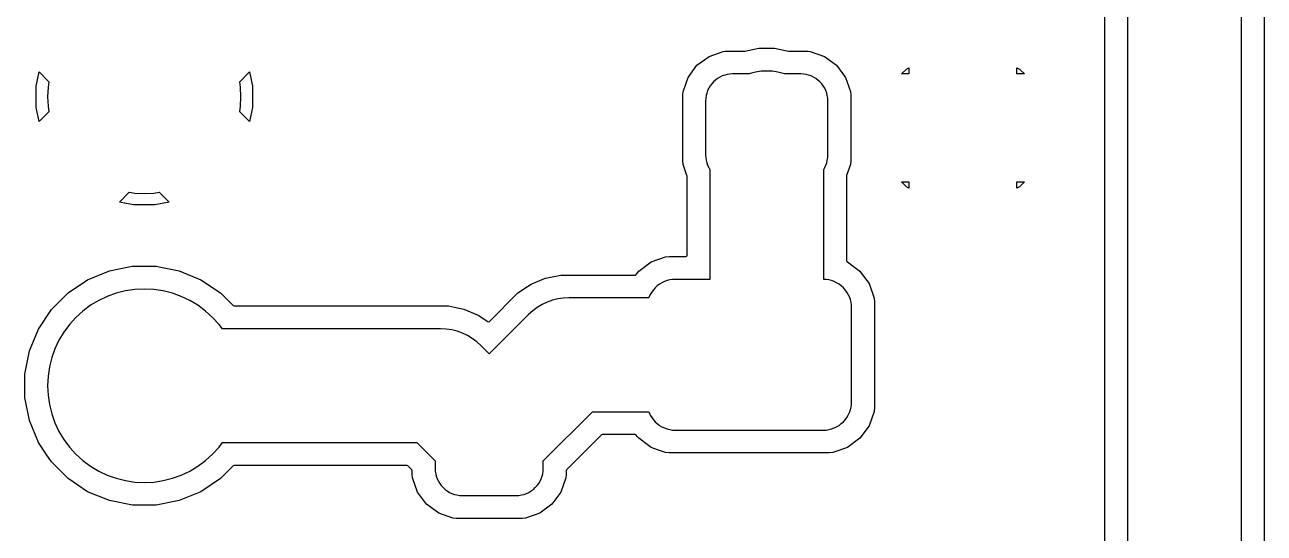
# Model space of a CAD drawing. Header units: metres. Extents: x 44.9 to 117.2, y -105.5 to -49.4.
# Drawn here: x 80.48 to 91.38, y -76.21 to -71.74 of the extents above; entities that cross this region are included whole.
import ezdxf

# ---------------------------------------------------------------- set-up
doc = ezdxf.new("R2010")
doc.units = ezdxf.units.M

msp = doc.modelspace()

# ---------------------------------------------------------------- linework, layer by layer
for points in [[(91.379, -70.797), (91.379, -80.841)], [(91.178, -80.772), (91.178, -70.866)], [(90.178, -71.073), (90.178, -80.565)], [(89.977, -80.477), (89.977, -71.161)], [(80.483, -74.807), (80.524, -74.604), (80.524, -74.604), (80.524, -74.604), (80.524, -74.604), (80.524, -74.604), (80.524, -74.604), (80.524, -74.604), (80.524, -74.604), (80.603, -74.412), (80.603, -74.412), (80.603, -74.412), (80.603, -74.412), (80.603, -74.412), (80.603, -74.412), (80.718, -74.24), (80.718, -74.24), (80.718, -74.24), (80.718, -74.24), (80.718, -74.24), (80.718, -74.24), (80.864, -74.094), (80.864, -74.094), (80.864, -74.094), (80.864, -74.094), (80.864, -74.094), (80.864, -74.094), (81.036, -73.979), (81.036, -73.979), (81.036, -73.979), (81.036, -73.979), (81.036, -73.979), (81.036, -73.979), (81.228, -73.9), (81.228, -73.9), (81.228, -73.9), (81.228, -73.9), (81.228, -73.9), (81.228, -73.9), (81.228, -73.9), (81.228, -73.9), (81.397, -73.866), (81.431, -73.859), (81.431, -73.859), (81.431, -73.859), (81.431, -73.859), (81.431, -73.859), (81.431, -73.859), (81.637, -73.859), (81.637, -73.859), (81.637, -73.859), (81.637, -73.859), (81.637, -73.859), (81.637, -73.859), (81.678, -73.867), (81.84, -73.9), (81.84, -73.9), (81.84, -73.9), (81.84, -73.9), (81.84, -73.9), (81.84, -73.9), (81.84, -73.9), (81.84, -73.9), (82.032, -73.979), (82.032, -73.979), (82.032, -73.979), (82.032, -73.979), (82.032, -73.979), (82.032, -73.979), (82.203, -74.094), (82.204, -74.094), (82.204, -74.094), (82.204, -74.094), (82.204, -74.094), (82.204, -74.094), (82.204, -74.094), (82.273, -74.163), (82.316, -74.206), (82.324, -74.209), (84.207, -74.209), (84.207, -74.209), (84.207, -74.209), (84.207, -74.209), (84.207, -74.209), (84.207, -74.209), (84.261, -74.22), (84.343, -74.236), (84.343, -74.236), (84.343, -74.236), (84.343, -74.236), (84.343, -74.236), (84.343, -74.236), (84.47, -74.289), (84.47, -74.289), (84.47, -74.289), (84.47, -74.289), (84.47, -74.289), (84.47, -74.289), (84.554, -74.345), (84.561, -74.347), (84.569, -74.344), (84.819, -74.093), (84.819, -74.093), (84.819, -74.093), (84.819, -74.093), (84.819, -74.093), (84.819, -74.093), (84.903, -74.037), (84.934, -74.017), (84.934, -74.017), (84.934, -74.017), (84.934, -74.017), (84.934, -74.017), (84.934, -74.017), (85.052, -73.968), (85.062, -73.964), (85.062, -73.964), (85.062, -73.964), (85.062, -73.964), (85.062, -73.964), (85.062, -73.964), (85.062, -73.964), (85.062, -73.964), (85.062, -73.964), (85.062, -73.964), (85.062, -73.964), (85.089, -73.959), (85.089, -73.959), (85.089, -73.959), (85.089, -73.959), (85.089, -73.959), (85.089, -73.959), (85.089, -73.959), (85.089, -73.959), (85.089, -73.959), (85.089, -73.959), (85.089, -73.959), (85.089, -73.959), (85.089, -73.959), (85.089, -73.959), (85.089, -73.959), (85.089, -73.959), (85.089, -73.959), (85.089, -73.959), (85.089, -73.959), (85.089, -73.959), (85.089, -73.959), (85.089, -73.959), (85.089, -73.959), (85.089, -73.959), (85.089, -73.959), (85.089, -73.959), (85.089, -73.959), (85.089, -73.959), (85.089, -73.959), (85.089, -73.959), (85.089, -73.959), (85.089, -73.959), (85.089, -73.959), (85.089, -73.959), (85.089, -73.959), (85.089, -73.959), (85.089, -73.959), (85.089, -73.959), (85.089, -73.959), (85.089, -73.959), (85.089, -73.959), (85.089, -73.959), (85.089, -73.959), (85.089, -73.959), (85.089, -73.959), (85.089, -73.959), (85.089, -73.959), (85.182, -73.94), (85.197, -73.937), (85.197, -73.937), (85.197, -73.937), (85.197, -73.937), (85.197, -73.937), (85.197, -73.937), (85.849, -73.937), (85.851, -73.937), (85.858, -73.932), (85.88, -73.903), (85.88, -73.903), (85.88, -73.903), (85.88, -73.903), (85.88, -73.903), (85.88, -73.903), (85.88, -73.903), (85.88, -73.903), (85.88, -73.903), (85.88, -73.903), (85.88, -73.903), (85.88, -73.903), (85.989, -73.822), (85.989, -73.822), (85.989, -73.822), (85.989, -73.822), (85.989, -73.822), (85.989, -73.822), (85.989, -73.822), (85.989, -73.822), (85.989, -73.822), (85.989, -73.822), (85.989, -73.822), (85.989, -73.822), (85.989, -73.822), (86.117, -73.777), (86.117, -73.777), (86.117, -73.777), (86.117, -73.777), (86.117, -73.777), (86.117, -73.777), (86.148, -73.774), (86.148, -73.774), (86.148, -73.774), (86.148, -73.774), (86.293, -73.774), (86.302, -73.771), (86.305, -73.763), (86.305, -73.065), (86.304, -73.061), (86.27, -72.964), (86.27, -72.964), (86.27, -72.964), (86.27, -72.964), (86.27, -72.964), (86.27, -72.964), (86.27, -72.964), (86.27, -72.964), (86.27, -72.964), (86.27, -72.964), (86.27, -72.964), (86.27, -72.964), (86.27, -72.964), (86.27, -72.964), (86.27, -72.964), (86.27, -72.964), (86.27, -72.964), (86.27, -72.964), (86.27, -72.964), (86.27, -72.964), (86.267, -72.934), (86.267, -72.934), (86.267, -72.934), (86.267, -72.934), (86.267, -72.354), (86.267, -72.354), (86.267, -72.354), (86.267, -72.354), (86.27, -72.324), (86.27, -72.324), (86.27, -72.324), (86.27, -72.324), (86.27, -72.324), (86.27, -72.324), (86.27, -72.324), (86.273, -72.318), (86.314, -72.2), (86.314, -72.2), (86.314, -72.2), (86.314, -72.2), (86.314, -72.2), (86.314, -72.2), (86.314, -72.2), (86.314, -72.2), (86.392, -72.093), (86.392, -72.093), (86.392, -72.093), (86.392, -72.093), (86.392, -72.093), (86.392, -72.093), (86.392, -72.093), (86.392, -72.093), (86.392, -72.093), (86.392, -72.093), (86.392, -72.093), (86.392, -72.093), (86.499, -72.015), (86.499, -72.015), (86.499, -72.015), (86.499, -72.015), (86.499, -72.015), (86.499, -72.015), (86.499, -72.015), (86.499, -72.015), (86.623, -71.971), (86.623, -71.971), (86.623, -71.971), (86.623, -71.971), (86.623, -71.971), (86.623, -71.971), (86.623, -71.971), (86.623, -71.971), (86.623, -71.971), (86.623, -71.971), (86.623, -71.971), (86.623, -71.971), (86.623, -71.971), (86.623, -71.971), (86.623, -71.971), (86.623, -71.971), (86.623, -71.971), (86.623, -71.971), (86.623, -71.971), (86.623, -71.971), (86.639, -71.97), (86.653, -71.968), (86.653, -71.968), (86.653, -71.968), (86.653, -71.968), (86.81, -71.968), (86.812, -71.968), (86.814, -71.968), (86.937, -71.943), (86.937, -71.943), (86.937, -71.943), (86.937, -71.943), (86.937, -71.943), (86.937, -71.943), (87.074, -71.943), (87.074, -71.943), (87.074, -71.943), (87.074, -71.943), (87.074, -71.943), (87.074, -71.943), (87.197, -71.968), (87.199, -71.968), (87.201, -71.968), (87.358, -71.968), (87.358, -71.968), (87.358, -71.968), (87.358, -71.968), (87.37, -71.97), (87.388, -71.971), (87.388, -71.971), (87.388, -71.971), (87.388, -71.971), (87.388, -71.971), (87.388, -71.971), (87.512, -72.015), (87.512, -72.015), (87.512, -72.015), (87.512, -72.015), (87.512, -72.015), (87.512, -72.015), (87.512, -72.015), (87.512, -72.015), (87.619, -72.093), (87.619, -72.093), (87.619, -72.093), (87.619, -72.093), (87.619, -72.093), (87.619, -72.093), (87.619, -72.093), (87.619, -72.093), (87.675, -72.169), (87.697, -72.2), (87.697, -72.2), (87.697, -72.2), (87.697, -72.2), (87.697, -72.2), (87.697, -72.2), (87.697, -72.2), (87.697, -72.2), (87.741, -72.324), (87.741, -72.324), (87.741, -72.324), (87.741, -72.324), (87.741, -72.324), (87.741, -72.324), (87.744, -72.354), (87.744, -72.354), (87.744, -72.354), (87.744, -72.354), (87.744, -72.934), (87.744, -72.934), (87.744, -72.934), (87.744, -72.934), (87.741, -72.964), (87.741, -72.964), (87.741, -72.964), (87.741, -72.964), (87.741, -72.964), (87.741, -72.964), (87.707, -73.061), (87.706, -73.065), (87.706, -73.811), (87.707, -73.816), (87.714, -73.822), (87.715, -73.822), (87.715, -73.822), (87.715, -73.822), (87.715, -73.822), (87.715, -73.822), (87.715, -73.822), (87.715, -73.822), (87.715, -73.822), (87.715, -73.822), (87.715, -73.822), (87.715, -73.822), (87.715, -73.822), (87.765, -73.859), (87.824, -73.903), (87.824, -73.903), (87.824, -73.903), (87.824, -73.903), (87.824, -73.903), (87.824, -73.903), (87.824, -73.903), (87.824, -73.903), (87.865, -73.959), (87.905, -74.012), (87.905, -74.012), (87.905, -74.012), (87.905, -74.012), (87.905, -74.012), (87.905, -74.012), (87.905, -74.012), (87.905, -74.012), (87.905, -74.012), (87.905, -74.012), (87.905, -74.012), (87.905, -74.012), (87.905, -74.012), (87.946, -74.13), (87.95, -74.14), (87.95, -74.14), (87.95, -74.14), (87.95, -74.14), (87.95, -74.14), (87.95, -74.14), (87.953, -74.171), (87.953, -74.171), (87.953, -74.171), (87.953, -74.171), (87.953, -75.104), (87.953, -75.104), (87.953, -75.104), (87.953, -75.104), (87.95, -75.135), (87.95, -75.135), (87.95, -75.135), (87.95, -75.135), (87.95, -75.135), (87.95, -75.135), (87.905, -75.263), (87.905, -75.263), (87.905, -75.263), (87.905, -75.263), (87.905, -75.263), (87.905, -75.263), (87.905, -75.263), (87.905, -75.263), (87.824, -75.372), (87.824, -75.372), (87.824, -75.372), (87.824, -75.372), (87.824, -75.372), (87.824, -75.372), (87.824, -75.372), (87.824, -75.372), (87.715, -75.453), (87.715, -75.453), (87.715, -75.453), (87.715, -75.453), (87.715, -75.453), (87.715, -75.453), (87.715, -75.453), (87.715, -75.453), (87.587, -75.498), (87.587, -75.498), (87.587, -75.498), (87.587, -75.498), (87.587, -75.498), (87.587, -75.498), (87.556, -75.501), (87.556, -75.501), (87.556, -75.501), (87.556, -75.501), (86.148, -75.501), (86.148, -75.501), (86.148, -75.501), (86.148, -75.501), (86.117, -75.498), (86.117, -75.498), (86.117, -75.498), (86.117, -75.498), (86.117, -75.498), (86.117, -75.498), (86.117, -75.498), (86.117, -75.498), (86.117, -75.498), (86.117, -75.498), (86.117, -75.498), (86.117, -75.498), (86.117, -75.498), (86.117, -75.498), (86.117, -75.498), (86.044, -75.472), (85.989, -75.453), (85.989, -75.453), (85.989, -75.453), (85.989, -75.453), (85.989, -75.453), (85.989, -75.453), (85.989, -75.453), (85.989, -75.453), (85.989, -75.453), (85.989, -75.453), (85.989, -75.453), (85.989, -75.453), (85.989, -75.453), (85.989, -75.453), (85.989, -75.453), (85.989, -75.453), (85.989, -75.453), (85.989, -75.453), (85.989, -75.453), (85.989, -75.453), (85.989, -75.453), (85.989, -75.453), (85.989, -75.453), (85.989, -75.453), (85.989, -75.453), (85.989, -75.453), (85.989, -75.453), (85.989, -75.453), (85.989, -75.453), (85.989, -75.453), (85.989, -75.453), (85.989, -75.453), (85.965, -75.435), (85.88, -75.372), (85.88, -75.372), (85.88, -75.372), (85.88, -75.372), (85.88, -75.372), (85.88, -75.372), (85.88, -75.372), (85.88, -75.372), (85.868, -75.356), (85.858, -75.343), (85.858, -75.343), (85.857, -75.341), (85.849, -75.338), (85.561, -75.338), (85.553, -75.341), (85.245, -75.649), (85.242, -75.657), (85.242, -75.69), (85.242, -75.69), (85.242, -75.69), (85.242, -75.69), (85.239, -75.72), (85.239, -75.72), (85.239, -75.72), (85.239, -75.72), (85.239, -75.72), (85.239, -75.72), (85.195, -75.844), (85.195, -75.844), (85.195, -75.844), (85.195, -75.844), (85.195, -75.844), (85.195, -75.844), (85.195, -75.844), (85.195, -75.844), (85.117, -75.951), (85.117, -75.951), (85.117, -75.951), (85.117, -75.951), (85.117, -75.951), (85.117, -75.951), (85.117, -75.951), (85.117, -75.951), (85.01, -76.029), (85.01, -76.029), (85.01, -76.029), (85.01, -76.029), (85.01, -76.029), (85.01, -76.029), (85.01, -76.029), (85.01, -76.029), (84.886, -76.073), (84.886, -76.073), (84.886, -76.073), (84.886, -76.073), (84.886, -76.073), (84.886, -76.073), (84.856, -76.076), (84.856, -76.076), (84.856, -76.076), (84.856, -76.076), (84.276, -76.076), (84.276, -76.076), (84.276, -76.076), (84.276, -76.076), (84.246, -76.073), (84.246, -76.073), (84.246, -76.073), (84.246, -76.073), (84.246, -76.073), (84.246, -76.073), (84.122, -76.029), (84.122, -76.029), (84.122, -76.029), (84.122, -76.029), (84.122, -76.029), (84.122, -76.029), (84.122, -76.029), (84.122, -76.029), (84.015, -75.951), (84.015, -75.951), (84.015, -75.951), (84.015, -75.951), (84.015, -75.951), (84.015, -75.951), (84.015, -75.951), (84.015, -75.951), (83.937, -75.844), (83.937, -75.844), (83.937, -75.844), (83.937, -75.844), (83.937, -75.844), (83.937, -75.844), (83.937, -75.844), (83.937, -75.844), (83.893, -75.72), (83.893, -75.72), (83.893, -75.72), (83.893, -75.72), (83.893, -75.72), (83.893, -75.72), (83.89, -75.69), (83.89, -75.69), (83.89, -75.69), (83.89, -75.69), (83.89, -75.657), (83.887, -75.649), (83.852, -75.614), (83.844, -75.611), (82.324, -75.611), (82.316, -75.614), (82.204, -75.726), (82.204, -75.726), (82.204, -75.726), (82.204, -75.726), (82.204, -75.726), (82.204, -75.726), (82.032, -75.841), (82.032, -75.841), (82.032, -75.841), (82.032, -75.841), (82.032, -75.841), (82.032, -75.841), (81.84, -75.92), (81.84, -75.92), (81.84, -75.92), (81.84, -75.92), (81.84, -75.92), (81.84, -75.92), (81.637, -75.961), (81.637, -75.961), (81.637, -75.961), (81.637, -75.961), (81.637, -75.961), (81.637, -75.961), (81.431, -75.961), (81.431, -75.961), (81.431, -75.961), (81.431, -75.961), (81.431, -75.961), (81.431, -75.961), (81.228, -75.92), (81.228, -75.92), (81.228, -75.92), (81.228, -75.92), (81.228, -75.92), (81.228, -75.92), (81.036, -75.841), (81.036, -75.841), (81.036, -75.841), (81.036, -75.841), (81.036, -75.841), (81.036, -75.841), (80.864, -75.726), (80.864, -75.726), (80.864, -75.726), (80.864, -75.726), (80.864, -75.726), (80.864, -75.726), (80.718, -75.58), (80.718, -75.58), (80.718, -75.58), (80.718, -75.58), (80.718, -75.58), (80.718, -75.58), (80.671, -75.51), (80.603, -75.408), (80.603, -75.408), (80.603, -75.408), (80.603, -75.408), (80.603, -75.408), (80.603, -75.408), (80.524, -75.216), (80.524, -75.216), (80.524, -75.216), (80.524, -75.216), (80.524, -75.216), (80.524, -75.216), (80.524, -75.216), (80.524, -75.216), (80.483, -75.013), (80.483, -75.013), (80.483, -75.013), (80.483, -75.013), (80.483, -75.013), (80.483, -75.013), (80.483, -74.807), (80.483, -74.807), (80.483, -74.807), (80.483, -74.807), (80.483, -74.807), (80.483, -74.807)], [(88.191, -72.169), (88.234, -72.126), (88.234, -72.126), (88.234, -72.126), (88.234, -72.126), (88.234, -72.126), (88.234, -72.126), (88.234, -72.126), (88.234, -72.126), (88.234, -72.126), (88.234, -72.126), (88.255, -72.116), (88.255, -72.116), (88.255, -72.116), (88.255, -72.116), (88.255, -72.116), (88.255, -72.116), (88.255, -72.116), (88.255, -72.116), (88.255, -72.116), (88.255, -72.116), (88.255, -72.116), (88.255, -72.116), (88.255, -72.116), (88.255, -72.116), (88.255, -72.116), (88.255, -72.116), (88.255, -72.116), (88.255, -72.116), (88.255, -72.116), (88.255, -72.116), (88.255, -72.116), (88.255, -72.116), (88.255, -72.116), (88.255, -72.116), (88.255, -72.116), (88.255, -72.116), (88.255, -72.116), (88.255, -72.116), (88.255, -72.116), (88.255, -72.116), (88.255, -72.116), (88.255, -72.116), (88.255, -72.116), (88.255, -72.116), (88.255, -72.116), (88.255, -72.116), (88.255, -72.116), (88.255, -72.116), (88.255, -72.116), (88.255, -72.116), (88.255, -72.116), (88.255, -72.116), (88.255, -72.116), (88.255, -72.116), (88.255, -72.169), (88.255, -72.169), (88.255, -72.169), (88.255, -72.169), (88.255, -72.169), (88.255, -72.169), (88.255, -72.169), (88.255, -72.169), (88.255, -72.169), (88.255, -72.169), (88.255, -72.169), (88.255, -72.169), (88.255, -72.169), (88.255, -72.169), (88.255, -72.169), (88.255, -72.169), (88.255, -72.169), (88.255, -72.169), (88.255, -72.169), (88.255, -72.169), (88.255, -72.169), (88.255, -72.169), (88.255, -72.169), (88.255, -72.169), (88.255, -72.169), (88.255, -72.169), (88.255, -72.169), (88.255, -72.169), (88.255, -72.169), (88.255, -72.169), (88.255, -72.169), (88.255, -72.169), (88.255, -72.169), (88.255, -72.169), (88.255, -72.169), (88.255, -72.169), (88.191, -72.169), (88.191, -72.169), (88.191, -72.169), (88.191, -72.169), (88.191, -72.169), (88.191, -72.169), (88.191, -72.169), (88.191, -72.169), (88.191, -72.169), (88.191, -72.169), (88.191, -72.169), (88.191, -72.169), (88.191, -72.169), (88.191, -72.169), (88.191, -72.169), (88.191, -72.169), (88.191, -72.169), (88.191, -72.169), (88.191, -72.169), (88.191, -72.169), (88.191, -72.169), (88.191, -72.169), (88.191, -72.169), (88.191, -72.169), (88.191, -72.169), (88.191, -72.169), (88.191, -72.169), (88.191, -72.169), (88.191, -72.169), (88.191, -72.169), (88.191, -72.169), (88.191, -72.169), (88.191, -72.169), (88.191, -72.169), (88.191, -72.169), (88.191, -72.169), (88.191, -72.169), (88.191, -72.169), (88.191, -72.169), (88.191, -72.169), (88.191, -72.169), (88.191, -72.169), (88.191, -72.169), (88.191, -72.169), (88.191, -72.169), (88.191, -72.169), (88.191, -72.169), (88.191, -72.169), (88.191, -72.169), (88.191, -72.169)], [(89.205, -72.169), (89.205, -72.116), (89.205, -72.116), (89.205, -72.116), (89.205, -72.116), (89.205, -72.116), (89.205, -72.116), (89.205, -72.116), (89.205, -72.116), (89.205, -72.116), (89.205, -72.116), (89.205, -72.116), (89.205, -72.116), (89.205, -72.116), (89.205, -72.116), (89.205, -72.116), (89.205, -72.116), (89.205, -72.116), (89.205, -72.116), (89.205, -72.116), (89.205, -72.116), (89.205, -72.116), (89.205, -72.116), (89.205, -72.116), (89.205, -72.116), (89.205, -72.116), (89.205, -72.116), (89.205, -72.116), (89.205, -72.116), (89.205, -72.116), (89.205, -72.116), (89.205, -72.116), (89.205, -72.116), (89.205, -72.116), (89.205, -72.116), (89.205, -72.116), (89.205, -72.116), (89.205, -72.116), (89.205, -72.116), (89.205, -72.116), (89.205, -72.116), (89.205, -72.116), (89.205, -72.116), (89.227, -72.126), (89.227, -72.126), (89.227, -72.126), (89.227, -72.126), (89.227, -72.126), (89.227, -72.126), (89.227, -72.126), (89.227, -72.126), (89.227, -72.126), (89.227, -72.126), (89.27, -72.169), (89.27, -72.169), (89.27, -72.169), (89.27, -72.169), (89.27, -72.169), (89.27, -72.169), (89.27, -72.169), (89.27, -72.169), (89.27, -72.169), (89.27, -72.169), (89.27, -72.169), (89.27, -72.169), (89.27, -72.169), (89.27, -72.169), (89.27, -72.169), (89.27, -72.169), (89.27, -72.169), (89.27, -72.169), (89.27, -72.169), (89.27, -72.169), (89.27, -72.169), (89.27, -72.169), (89.27, -72.169), (89.27, -72.169), (89.27, -72.169), (89.27, -72.169), (89.27, -72.169), (89.27, -72.169), (89.27, -72.169), (89.27, -72.169), (89.27, -72.169), (89.27, -72.169), (89.27, -72.169), (89.27, -72.169), (89.27, -72.169), (89.27, -72.169), (89.27, -72.169), (89.27, -72.169), (89.27, -72.169), (89.27, -72.169), (89.27, -72.169), (89.27, -72.169), (89.27, -72.169), (89.27, -72.169), (89.27, -72.169), (89.27, -72.169), (89.27, -72.169), (89.27, -72.169), (89.27, -72.169), (89.27, -72.169), (89.205, -72.169), (89.205, -72.169), (89.205, -72.169), (89.205, -72.169), (89.205, -72.169), (89.205, -72.169), (89.205, -72.169), (89.205, -72.169), (89.205, -72.169), (89.205, -72.169), (89.205, -72.169), (89.205, -72.169), (89.205, -72.169), (89.205, -72.169), (89.205, -72.169), (89.205, -72.169), (89.205, -72.169), (89.205, -72.169), (89.205, -72.169), (89.205, -72.169), (89.205, -72.169), (89.205, -72.169), (89.205, -72.169), (89.205, -72.169), (89.205, -72.169), (89.205, -72.169), (89.205, -72.169), (89.205, -72.169), (89.205, -72.169), (89.205, -72.169), (89.205, -72.169), (89.205, -72.169), (89.205, -72.169), (89.205, -72.169), (89.205, -72.169), (89.205, -72.169)], [(80.584, -72.276), (80.609, -72.152), (80.609, -72.152), (80.609, -72.152), (80.609, -72.152), (80.609, -72.152), (80.609, -72.152), (80.609, -72.152), (80.609, -72.152), (80.609, -72.152), (80.609, -72.152), (80.609, -72.152), (80.609, -72.152), (80.609, -72.152), (80.609, -72.152), (80.609, -72.152), (80.609, -72.152), (80.609, -72.152), (80.609, -72.152), (80.609, -72.152), (80.609, -72.152), (80.609, -72.152), (80.609, -72.152), (80.609, -72.152), (80.609, -72.152), (80.609, -72.152), (80.609, -72.152), (80.609, -72.152), (80.609, -72.152), (80.609, -72.152), (80.609, -72.152), (80.609, -72.152), (80.609, -72.152), (80.609, -72.152), (80.609, -72.152), (80.609, -72.152), (80.609, -72.152), (80.609, -72.152), (80.609, -72.152), (80.609, -72.152), (80.609, -72.152), (80.609, -72.152), (80.609, -72.152), (80.609, -72.152), (80.609, -72.152), (80.609, -72.152), (80.609, -72.152), (80.695, -72.238), (80.695, -72.238), (80.695, -72.238), (80.695, -72.238), (80.695, -72.238), (80.695, -72.238), (80.695, -72.238), (80.695, -72.238), (80.695, -72.238), (80.695, -72.238), (80.695, -72.238), (80.695, -72.238), (80.695, -72.238), (80.695, -72.238), (80.695, -72.238), (80.695, -72.238), (80.695, -72.238), (80.695, -72.238), (80.695, -72.238), (80.695, -72.238), (80.688, -72.287), (80.684, -72.37), (80.688, -72.453), (80.695, -72.502), (80.695, -72.502), (80.695, -72.502), (80.695, -72.502), (80.695, -72.502), (80.695, -72.502), (80.695, -72.502), (80.695, -72.502), (80.695, -72.502), (80.695, -72.502), (80.695, -72.502), (80.695, -72.502), (80.695, -72.502), (80.695, -72.502), (80.695, -72.502), (80.695, -72.502), (80.695, -72.502), (80.695, -72.502), (80.695, -72.502), (80.695, -72.502), (80.609, -72.588), (80.609, -72.588), (80.609, -72.588), (80.609, -72.588), (80.609, -72.588), (80.609, -72.588), (80.609, -72.588), (80.609, -72.588), (80.609, -72.588), (80.609, -72.588), (80.609, -72.588), (80.609, -72.588), (80.609, -72.588), (80.609, -72.588), (80.609, -72.588), (80.609, -72.588), (80.609, -72.588), (80.609, -72.588), (80.609, -72.588), (80.609, -72.588), (80.609, -72.588), (80.609, -72.588), (80.609, -72.588), (80.609, -72.588), (80.609, -72.588), (80.609, -72.588), (80.609, -72.588), (80.609, -72.588), (80.609, -72.588), (80.609, -72.588), (80.609, -72.588), (80.609, -72.588), (80.609, -72.588), (80.609, -72.588), (80.609, -72.588), (80.609, -72.588), (80.609, -72.588), (80.609, -72.588), (80.609, -72.588), (80.609, -72.588), (80.609, -72.588), (80.609, -72.588), (80.609, -72.588), (80.609, -72.588), (80.609, -72.588), (80.609, -72.588), (80.584, -72.464), (80.584, -72.464), (80.584, -72.464), (80.584, -72.464), (80.584, -72.464), (80.584, -72.464), (80.584, -72.276), (80.584, -72.276), (80.584, -72.276), (80.584, -72.276), (80.584, -72.276), (80.584, -72.276)], [(80.688, -74.993), (80.7, -75.076), (80.721, -75.157), (80.749, -75.235), (80.784, -75.311), (80.827, -75.382), (80.877, -75.449), (80.933, -75.511), (80.995, -75.567), (81.062, -75.617), (81.133, -75.66), (81.209, -75.695), (81.287, -75.723), (81.287, -75.723), (81.368, -75.744), (81.451, -75.756), (81.534, -75.76), (81.617, -75.756), (81.7, -75.744), (81.781, -75.723), (81.859, -75.695), (81.935, -75.66), (82.006, -75.617), (82.073, -75.567), (82.135, -75.511), (82.191, -75.449), (82.22, -75.41), (82.22, -75.41), (82.22, -75.41), (82.22, -75.41), (82.22, -75.41), (82.22, -75.41), (82.22, -75.41), (82.22, -75.41), (82.22, -75.41), (82.22, -75.41), (82.22, -75.41), (82.22, -75.41), (82.22, -75.41), (82.22, -75.41), (82.22, -75.41), (82.22, -75.41), (82.22, -75.41), (82.22, -75.41), (82.22, -75.41), (82.22, -75.41), (82.22, -75.41), (82.22, -75.41), (83.931, -75.41), (83.931, -75.41), (83.931, -75.41), (83.931, -75.41), (83.931, -75.41), (83.931, -75.41), (83.931, -75.41), (83.931, -75.41), (83.931, -75.41), (83.931, -75.41), (83.931, -75.41), (83.931, -75.41), (83.931, -75.41), (83.931, -75.41), (83.931, -75.41), (83.931, -75.41), (83.931, -75.41), (83.931, -75.41), (84.091, -75.57), (84.091, -75.57), (84.091, -75.57), (84.091, -75.57), (84.091, -75.57), (84.091, -75.57), (84.091, -75.57), (84.091, -75.57), (84.091, -75.57), (84.091, -75.57), (84.091, -75.57), (84.091, -75.57), (84.091, -75.57), (84.091, -75.57), (84.091, -75.57), (84.091, -75.57), (84.091, -75.57), (84.091, -75.57), (84.091, -75.637), (84.092, -75.661), (84.096, -75.684), (84.101, -75.706), (84.109, -75.728), (84.119, -75.749), (84.131, -75.769), (84.145, -75.788), (84.161, -75.805), (84.178, -75.821), (84.197, -75.835), (84.217, -75.847), (84.238, -75.857), (84.26, -75.865), (84.26, -75.865), (84.282, -75.87), (84.305, -75.874), (84.329, -75.875), (84.803, -75.875), (84.827, -75.874), (84.85, -75.87), (84.872, -75.865), (84.894, -75.857), (84.915, -75.847), (84.935, -75.835), (84.954, -75.821), (84.971, -75.805), (84.987, -75.788), (85.001, -75.769), (85.013, -75.749), (85.023, -75.728), (85.031, -75.706), (85.031, -75.706), (85.036, -75.684), (85.04, -75.661), (85.041, -75.637), (85.041, -75.57), (85.041, -75.57), (85.041, -75.57), (85.041, -75.57), (85.041, -75.57), (85.041, -75.57), (85.041, -75.57), (85.041, -75.57), (85.041, -75.57), (85.041, -75.57), (85.041, -75.57), (85.041, -75.57), (85.041, -75.57), (85.041, -75.57), (85.041, -75.57), (85.041, -75.57), (85.041, -75.57), (85.041, -75.57), (85.473, -75.138), (85.473, -75.138), (85.473, -75.138), (85.473, -75.138), (85.473, -75.138), (85.473, -75.138), (85.473, -75.138), (85.473, -75.138), (85.473, -75.138), (85.473, -75.138), (85.473, -75.138), (85.473, -75.138), (85.473, -75.138), (85.473, -75.138), (85.473, -75.138), (85.473, -75.138), (85.473, -75.138), (85.473, -75.138), (85.968, -75.138), (85.968, -75.138), (85.968, -75.138), (85.968, -75.138), (85.968, -75.138), (85.968, -75.138), (85.968, -75.138), (85.968, -75.138), (85.968, -75.138), (85.968, -75.138), (85.968, -75.138), (85.968, -75.138), (85.968, -75.138), (85.968, -75.138), (85.968, -75.138), (85.968, -75.138), (85.968, -75.138), (85.968, -75.138), (85.968, -75.138), (85.968, -75.138), (85.968, -75.138), (85.968, -75.138), (85.968, -75.138), (85.968, -75.138), (85.968, -75.138), (85.968, -75.138), (85.968, -75.138), (85.968, -75.138), (85.971, -75.146), (85.982, -75.168), (85.994, -75.189), (86.009, -75.209), (86.025, -75.227), (86.043, -75.243), (86.063, -75.258), (86.084, -75.27), (86.106, -75.281), (86.129, -75.289), (86.129, -75.289), (86.153, -75.295), (86.177, -75.299), (86.202, -75.3), (87.502, -75.3), (87.527, -75.299), (87.551, -75.295), (87.575, -75.289), (87.598, -75.281), (87.62, -75.27), (87.641, -75.258), (87.661, -75.243), (87.679, -75.227), (87.695, -75.209), (87.71, -75.189), (87.722, -75.168), (87.733, -75.146), (87.741, -75.123), (87.741, -75.123), (87.747, -75.099), (87.751, -75.075), (87.752, -75.05), (87.752, -74.225), (87.751, -74.2), (87.747, -74.176), (87.741, -74.152), (87.733, -74.129), (87.722, -74.107), (87.71, -74.086), (87.695, -74.066), (87.679, -74.048), (87.661, -74.032), (87.641, -74.017), (87.62, -74.005), (87.598, -73.994), (87.575, -73.986), (87.575, -73.986), (87.551, -73.98), (87.527, -73.976), (87.506, -73.975), (87.506, -73.975), (87.506, -73.975), (87.506, -73.975), (87.506, -73.975), (87.506, -73.975), (87.506, -73.975), (87.506, -73.975), (87.506, -73.975), (87.506, -73.975), (87.506, -73.975), (87.506, -73.975), (87.506, -73.975), (87.506, -73.975), (87.506, -73.975), (87.506, -73.975), (87.506, -73.975), (87.506, -73.975), (87.506, -73.975), (87.506, -73.975), (87.506, -73.975), (87.506, -73.975), (87.506, -73.975), (87.506, -73.975), (87.506, -73.975), (87.506, -73.975), (87.506, -73.975), (87.506, -73.975), (87.506, -73.975), (87.506, -73.975), (87.506, -73.975), (87.506, -73.975), (87.506, -73.975), (87.506, -73.975), (87.506, -73.009), (87.506, -73.009), (87.506, -73.009), (87.506, -73.009), (87.506, -73.009), (87.506, -73.009), (87.506, -73.009), (87.506, -73.009), (87.506, -73.009), (87.506, -73.009), (87.506, -73.009), (87.506, -73.009), (87.506, -73.009), (87.506, -73.009), (87.515, -72.993), (87.525, -72.972), (87.533, -72.95), (87.533, -72.95), (87.538, -72.928), (87.542, -72.905), (87.543, -72.881), (87.543, -72.407), (87.542, -72.383), (87.538, -72.36), (87.533, -72.338), (87.525, -72.316), (87.515, -72.295), (87.503, -72.275), (87.489, -72.256), (87.473, -72.239), (87.456, -72.223), (87.437, -72.209), (87.417, -72.197), (87.396, -72.187), (87.374, -72.179), (87.374, -72.179), (87.352, -72.174), (87.329, -72.17), (87.305, -72.169), (87.161, -72.169), (87.161, -72.169), (87.161, -72.169), (87.161, -72.169), (87.161, -72.169), (87.161, -72.169), (87.161, -72.169), (87.161, -72.169), (87.151, -72.165), (87.151, -72.165), (87.103, -72.153), (87.055, -72.146), (87.005, -72.144), (86.956, -72.146), (86.908, -72.153), (86.86, -72.165), (86.85, -72.169), (86.85, -72.169), (86.85, -72.169), (86.85, -72.169), (86.85, -72.169), (86.85, -72.169), (86.85, -72.169), (86.85, -72.169), (86.706, -72.169), (86.682, -72.17), (86.659, -72.174), (86.637, -72.179), (86.615, -72.187), (86.594, -72.197), (86.574, -72.209), (86.555, -72.223), (86.538, -72.239), (86.522, -72.256), (86.508, -72.275), (86.496, -72.295), (86.486, -72.316), (86.478, -72.338), (86.478, -72.338), (86.473, -72.36), (86.469, -72.383), (86.468, -72.407), (86.468, -72.881), (86.469, -72.905), (86.473, -72.928), (86.478, -72.95), (86.486, -72.972), (86.496, -72.993), (86.505, -73.009), (86.505, -73.009), (86.505, -73.009), (86.505, -73.009), (86.505, -73.009), (86.505, -73.009), (86.505, -73.009), (86.505, -73.009), (86.505, -73.009), (86.505, -73.009), (86.505, -73.009), (86.505, -73.009), (86.505, -73.009), (86.505, -73.009), (86.505, -73.975), (86.505, -73.975), (86.505, -73.975), (86.505, -73.975), (86.505, -73.975), (86.505, -73.975), (86.505, -73.975), (86.505, -73.975), (86.505, -73.975), (86.505, -73.975), (86.505, -73.975), (86.505, -73.975), (86.505, -73.975), (86.505, -73.975), (86.505, -73.975), (86.505, -73.975), (86.505, -73.975), (86.505, -73.975), (86.505, -73.975), (86.505, -73.975), (86.505, -73.975), (86.505, -73.975), (86.505, -73.975), (86.505, -73.975), (86.505, -73.975), (86.505, -73.975), (86.505, -73.975), (86.505, -73.975), (86.505, -73.975), (86.505, -73.975), (86.505, -73.975), (86.505, -73.975), (86.505, -73.975), (86.505, -73.975), (86.202, -73.975), (86.177, -73.976), (86.153, -73.98), (86.129, -73.986), (86.106, -73.994), (86.084, -74.005), (86.063, -74.017), (86.043, -74.032), (86.025, -74.048), (86.009, -74.066), (85.994, -74.086), (85.982, -74.107), (85.971, -74.129), (85.968, -74.137), (85.968, -74.137), (85.968, -74.137), (85.968, -74.137), (85.968, -74.137), (85.968, -74.137), (85.968, -74.137), (85.968, -74.137), (85.968, -74.137), (85.968, -74.137), (85.968, -74.137), (85.968, -74.137), (85.968, -74.137), (85.968, -74.137), (85.968, -74.137), (85.968, -74.137), (85.968, -74.137), (85.968, -74.137), (85.968, -74.137), (85.968, -74.137), (85.968, -74.137), (85.968, -74.137), (85.968, -74.137), (85.968, -74.137), (85.968, -74.137), (85.968, -74.137), (85.968, -74.137), (85.968, -74.137), (85.266, -74.137), (85.217, -74.14), (85.168, -74.147), (85.121, -74.159), (85.075, -74.175), (85.03, -74.196), (84.988, -74.222), (84.949, -74.251), (84.912, -74.284), (84.566, -74.63), (84.566, -74.63), (84.566, -74.63), (84.566, -74.63), (84.566, -74.63), (84.566, -74.63), (84.566, -74.63), (84.566, -74.63), (84.566, -74.63), (84.566, -74.63), (84.566, -74.63), (84.566, -74.63), (84.566, -74.63), (84.566, -74.63), (84.566, -74.63), (84.566, -74.63), (84.566, -74.63), (84.566, -74.63), (84.566, -74.63), (84.566, -74.63), (84.566, -74.63), (84.566, -74.63), (84.566, -74.63), (84.566, -74.63), (84.566, -74.63), (84.566, -74.63), (84.566, -74.63), (84.566, -74.63), (84.566, -74.63), (84.566, -74.63), (84.566, -74.63), (84.566, -74.63), (84.566, -74.63), (84.566, -74.63), (84.492, -74.556), (84.456, -74.523), (84.416, -74.494), (84.374, -74.469), (84.33, -74.448), (84.284, -74.431), (84.284, -74.431), (84.236, -74.419), (84.188, -74.412), (84.138, -74.41), (82.22, -74.41), (82.22, -74.41), (82.22, -74.41), (82.22, -74.41), (82.22, -74.41), (82.22, -74.41), (82.22, -74.41), (82.22, -74.41), (82.22, -74.41), (82.22, -74.41), (82.22, -74.41), (82.22, -74.41), (82.22, -74.41), (82.22, -74.41), (82.22, -74.41), (82.22, -74.41), (82.22, -74.41), (82.22, -74.41), (82.22, -74.41), (82.22, -74.41), (82.22, -74.41), (82.22, -74.41), (82.191, -74.371), (82.135, -74.309), (82.073, -74.253), (82.006, -74.203), (81.935, -74.16), (81.859, -74.125), (81.781, -74.097), (81.781, -74.097), (81.7, -74.076), (81.617, -74.064), (81.534, -74.06), (81.451, -74.064), (81.368, -74.076), (81.287, -74.097), (81.209, -74.125), (81.133, -74.16), (81.062, -74.203), (80.995, -74.253), (80.933, -74.309), (80.877, -74.371), (80.827, -74.438), (80.784, -74.509), (80.749, -74.585), (80.721, -74.663), (80.721, -74.663), (80.7, -74.744), (80.688, -74.827), (80.684, -74.91), (80.688, -74.993)], [(82.373, -72.502), (82.38, -72.453), (82.384, -72.37), (82.38, -72.287), (82.373, -72.238), (82.373, -72.238), (82.373, -72.238), (82.373, -72.238), (82.373, -72.238), (82.373, -72.238), (82.373, -72.238), (82.373, -72.238), (82.373, -72.238), (82.373, -72.238), (82.373, -72.238), (82.373, -72.238), (82.373, -72.238), (82.373, -72.238), (82.373, -72.238), (82.373, -72.238), (82.373, -72.238), (82.373, -72.238), (82.373, -72.238), (82.373, -72.238), (82.459, -72.152), (82.459, -72.152), (82.459, -72.152), (82.459, -72.152), (82.459, -72.152), (82.459, -72.152), (82.459, -72.152), (82.459, -72.152), (82.459, -72.152), (82.459, -72.152), (82.459, -72.152), (82.459, -72.152), (82.459, -72.152), (82.459, -72.152), (82.459, -72.152), (82.459, -72.152), (82.459, -72.152), (82.459, -72.152), (82.459, -72.152), (82.459, -72.152), (82.459, -72.152), (82.459, -72.152), (82.459, -72.152), (82.459, -72.152), (82.459, -72.152), (82.459, -72.152), (82.459, -72.152), (82.459, -72.152), (82.459, -72.152), (82.459, -72.152), (82.459, -72.152), (82.459, -72.152), (82.459, -72.152), (82.459, -72.152), (82.459, -72.152), (82.459, -72.152), (82.459, -72.152), (82.459, -72.152), (82.459, -72.152), (82.459, -72.152), (82.459, -72.152), (82.459, -72.152), (82.459, -72.152), (82.459, -72.152), (82.459, -72.152), (82.459, -72.152), (82.484, -72.276), (82.484, -72.276), (82.484, -72.276), (82.484, -72.276), (82.484, -72.276), (82.484, -72.276), (82.484, -72.464), (82.484, -72.464), (82.484, -72.464), (82.484, -72.464), (82.484, -72.464), (82.484, -72.464), (82.459, -72.588), (82.459, -72.588), (82.459, -72.588), (82.459, -72.588), (82.459, -72.588), (82.459, -72.588), (82.459, -72.588), (82.459, -72.588), (82.459, -72.588), (82.459, -72.588), (82.459, -72.588), (82.459, -72.588), (82.459, -72.588), (82.459, -72.588), (82.459, -72.588), (82.459, -72.588), (82.459, -72.588), (82.459, -72.588), (82.459, -72.588), (82.459, -72.588), (82.459, -72.588), (82.459, -72.588), (82.459, -72.588), (82.459, -72.588), (82.459, -72.588), (82.459, -72.588), (82.459, -72.588), (82.459, -72.588), (82.459, -72.588), (82.459, -72.588), (82.459, -72.588), (82.459, -72.588), (82.459, -72.588), (82.459, -72.588), (82.459, -72.588), (82.459, -72.588), (82.459, -72.588), (82.459, -72.588), (82.459, -72.588), (82.459, -72.588), (82.459, -72.588), (82.459, -72.588), (82.459, -72.588), (82.459, -72.588), (82.459, -72.588), (82.459, -72.588), (82.373, -72.502), (82.373, -72.502), (82.373, -72.502), (82.373, -72.502), (82.373, -72.502), (82.373, -72.502), (82.373, -72.502), (82.373, -72.502), (82.373, -72.502), (82.373, -72.502), (82.373, -72.502), (82.373, -72.502), (82.373, -72.502), (82.373, -72.502), (82.373, -72.502), (82.373, -72.502), (82.373, -72.502), (82.373, -72.502), (82.373, -72.502), (82.373, -72.502)], [(81.402, -73.209), (81.451, -73.216), (81.534, -73.22), (81.617, -73.216), (81.666, -73.209), (81.666, -73.209), (81.666, -73.209), (81.666, -73.209), (81.666, -73.209), (81.666, -73.209), (81.666, -73.209), (81.666, -73.209), (81.666, -73.209), (81.666, -73.209), (81.666, -73.209), (81.666, -73.209), (81.666, -73.209), (81.666, -73.209), (81.666, -73.209), (81.666, -73.209), (81.666, -73.209), (81.666, -73.209), (81.666, -73.209), (81.666, -73.209), (81.752, -73.295), (81.752, -73.295), (81.752, -73.295), (81.752, -73.295), (81.752, -73.295), (81.752, -73.295), (81.752, -73.295), (81.752, -73.295), (81.752, -73.295), (81.752, -73.295), (81.752, -73.295), (81.752, -73.295), (81.752, -73.295), (81.752, -73.295), (81.752, -73.295), (81.752, -73.295), (81.752, -73.295), (81.752, -73.295), (81.752, -73.295), (81.752, -73.295), (81.752, -73.295), (81.752, -73.295), (81.752, -73.295), (81.752, -73.295), (81.752, -73.295), (81.752, -73.295), (81.752, -73.295), (81.752, -73.295), (81.752, -73.295), (81.752, -73.295), (81.752, -73.295), (81.752, -73.295), (81.752, -73.295), (81.752, -73.295), (81.752, -73.295), (81.752, -73.295), (81.752, -73.295), (81.752, -73.295), (81.752, -73.295), (81.752, -73.295), (81.752, -73.295), (81.752, -73.295), (81.752, -73.295), (81.752, -73.295), (81.752, -73.295), (81.752, -73.295), (81.628, -73.32), (81.628, -73.32), (81.628, -73.32), (81.628, -73.32), (81.628, -73.32), (81.628, -73.32), (81.44, -73.32), (81.44, -73.32), (81.44, -73.32), (81.44, -73.32), (81.44, -73.32), (81.44, -73.32), (81.316, -73.295), (81.316, -73.295), (81.316, -73.295), (81.316, -73.295), (81.316, -73.295), (81.316, -73.295), (81.316, -73.295), (81.316, -73.295), (81.316, -73.295), (81.316, -73.295), (81.316, -73.295), (81.316, -73.295), (81.316, -73.295), (81.316, -73.295), (81.316, -73.295), (81.316, -73.295), (81.316, -73.295), (81.316, -73.295), (81.316, -73.295), (81.316, -73.295), (81.316, -73.295), (81.316, -73.295), (81.316, -73.295), (81.316, -73.295), (81.316, -73.295), (81.316, -73.295), (81.316, -73.295), (81.316, -73.295), (81.316, -73.295), (81.316, -73.295), (81.316, -73.295), (81.316, -73.295), (81.316, -73.295), (81.316, -73.295), (81.316, -73.295), (81.316, -73.295), (81.316, -73.295), (81.316, -73.295), (81.316, -73.295), (81.316, -73.295), (81.316, -73.295), (81.316, -73.295), (81.316, -73.295), (81.316, -73.295), (81.316, -73.295), (81.316, -73.295), (81.402, -73.209), (81.402, -73.209), (81.402, -73.209), (81.402, -73.209), (81.402, -73.209), (81.402, -73.209), (81.402, -73.209), (81.402, -73.209), (81.402, -73.209), (81.402, -73.209), (81.402, -73.209), (81.402, -73.209), (81.402, -73.209), (81.402, -73.209), (81.402, -73.209), (81.402, -73.209), (81.402, -73.209), (81.402, -73.209), (81.402, -73.209), (81.402, -73.209)], [(88.191, -73.119), (88.255, -73.119), (88.255, -73.119), (88.255, -73.119), (88.255, -73.119), (88.255, -73.119), (88.255, -73.119), (88.255, -73.119), (88.255, -73.119), (88.255, -73.119), (88.255, -73.119), (88.255, -73.119), (88.255, -73.119), (88.255, -73.119), (88.255, -73.119), (88.255, -73.119), (88.255, -73.119), (88.255, -73.119), (88.255, -73.119), (88.255, -73.119), (88.255, -73.119), (88.255, -73.119), (88.255, -73.119), (88.255, -73.119), (88.255, -73.119), (88.255, -73.119), (88.255, -73.119), (88.255, -73.119), (88.255, -73.119), (88.255, -73.119), (88.255, -73.119), (88.255, -73.119), (88.255, -73.119), (88.255, -73.119), (88.255, -73.119), (88.255, -73.119), (88.255, -73.119), (88.255, -73.172), (88.255, -73.172), (88.255, -73.172), (88.255, -73.172), (88.255, -73.172), (88.255, -73.172), (88.255, -73.172), (88.255, -73.172), (88.255, -73.172), (88.255, -73.172), (88.255, -73.172), (88.255, -73.172), (88.255, -73.172), (88.255, -73.172), (88.255, -73.172), (88.255, -73.172), (88.255, -73.172), (88.255, -73.172), (88.255, -73.172), (88.255, -73.172), (88.255, -73.172), (88.255, -73.172), (88.255, -73.172), (88.255, -73.172), (88.255, -73.172), (88.255, -73.172), (88.255, -73.172), (88.255, -73.172), (88.255, -73.172), (88.255, -73.172), (88.255, -73.172), (88.255, -73.172), (88.255, -73.172), (88.255, -73.172), (88.255, -73.172), (88.255, -73.172), (88.255, -73.172), (88.255, -73.172), (88.255, -73.172), (88.255, -73.172), (88.255, -73.172), (88.255, -73.172), (88.234, -73.162), (88.234, -73.162), (88.234, -73.162), (88.234, -73.162), (88.234, -73.162), (88.234, -73.162), (88.234, -73.162), (88.234, -73.162), (88.234, -73.162), (88.234, -73.162), (88.191, -73.119), (88.191, -73.119), (88.191, -73.119), (88.191, -73.119), (88.191, -73.119), (88.191, -73.119), (88.191, -73.119), (88.191, -73.119), (88.191, -73.119), (88.191, -73.119), (88.191, -73.119), (88.191, -73.119), (88.191, -73.119), (88.191, -73.119), (88.191, -73.119), (88.191, -73.119), (88.191, -73.119), (88.191, -73.119), (88.191, -73.119), (88.191, -73.119), (88.191, -73.119), (88.191, -73.119), (88.191, -73.119), (88.191, -73.119), (88.191, -73.119), (88.191, -73.119), (88.191, -73.119), (88.191, -73.119), (88.191, -73.119), (88.191, -73.119), (88.191, -73.119), (88.191, -73.119), (88.191, -73.119), (88.191, -73.119), (88.191, -73.119), (88.191, -73.119), (88.191, -73.119), (88.191, -73.119), (88.191, -73.119), (88.191, -73.119), (88.191, -73.119), (88.191, -73.119), (88.191, -73.119), (88.191, -73.119), (88.191, -73.119), (88.191, -73.119), (88.191, -73.119), (88.191, -73.119), (88.191, -73.119), (88.191, -73.119)], [(89.205, -73.119), (89.205, -73.119), (89.205, -73.119), (89.205, -73.119), (89.205, -73.119), (89.205, -73.119), (89.205, -73.119), (89.205, -73.119), (89.205, -73.119), (89.205, -73.119), (89.205, -73.119), (89.205, -73.119), (89.205, -73.119), (89.205, -73.119), (89.205, -73.119), (89.205, -73.119), (89.205, -73.119), (89.205, -73.119), (89.205, -73.119), (89.27, -73.119), (89.27, -73.119), (89.27, -73.119), (89.27, -73.119), (89.27, -73.119), (89.27, -73.119), (89.27, -73.119), (89.27, -73.119), (89.27, -73.119), (89.27, -73.119), (89.27, -73.119), (89.27, -73.119), (89.27, -73.119), (89.27, -73.119), (89.27, -73.119), (89.27, -73.119), (89.27, -73.119), (89.27, -73.119), (89.27, -73.119), (89.27, -73.119), (89.27, -73.119), (89.27, -73.119), (89.27, -73.119), (89.27, -73.119), (89.27, -73.119), (89.27, -73.119), (89.27, -73.119), (89.27, -73.119), (89.27, -73.119), (89.27, -73.119), (89.27, -73.119), (89.27, -73.119), (89.27, -73.119), (89.27, -73.119), (89.27, -73.119), (89.27, -73.119), (89.27, -73.119), (89.27, -73.119), (89.27, -73.119), (89.27, -73.119), (89.27, -73.119), (89.27, -73.119), (89.27, -73.119), (89.27, -73.119), (89.27, -73.119), (89.27, -73.119), (89.27, -73.119), (89.27, -73.119), (89.27, -73.119), (89.27, -73.119), (89.227, -73.162), (89.227, -73.162), (89.227, -73.162), (89.227, -73.162), (89.227, -73.162), (89.227, -73.162), (89.227, -73.162), (89.227, -73.162), (89.227, -73.162), (89.227, -73.162), (89.205, -73.172), (89.205, -73.172), (89.205, -73.172), (89.205, -73.172), (89.205, -73.172), (89.205, -73.172), (89.205, -73.172), (89.205, -73.172), (89.205, -73.172), (89.205, -73.172), (89.205, -73.172), (89.205, -73.172), (89.205, -73.172), (89.205, -73.172), (89.205, -73.172), (89.205, -73.172), (89.205, -73.172), (89.205, -73.172), (89.205, -73.172), (89.205, -73.172), (89.205, -73.172), (89.205, -73.172), (89.205, -73.172), (89.205, -73.172), (89.205, -73.172), (89.205, -73.172), (89.205, -73.172), (89.205, -73.172), (89.205, -73.172), (89.205, -73.172), (89.205, -73.172), (89.205, -73.172), (89.205, -73.172), (89.205, -73.172), (89.205, -73.172), (89.205, -73.172), (89.205, -73.172), (89.205, -73.172), (89.205, -73.172), (89.205, -73.172), (89.205, -73.172), (89.205, -73.172), (89.205, -73.119), (89.205, -73.119), (89.205, -73.119), (89.205, -73.119), (89.205, -73.119), (89.205, -73.119), (89.205, -73.119), (89.205, -73.119), (89.205, -73.119), (89.205, -73.119), (89.205, -73.119), (89.205, -73.119), (89.205, -73.119), (89.205, -73.119), (89.205, -73.119), (89.205, -73.119), (89.205, -73.119), (89.205, -73.119)]]:
    msp.add_lwpolyline(points)

doc.saveas('drawing.dxf')
